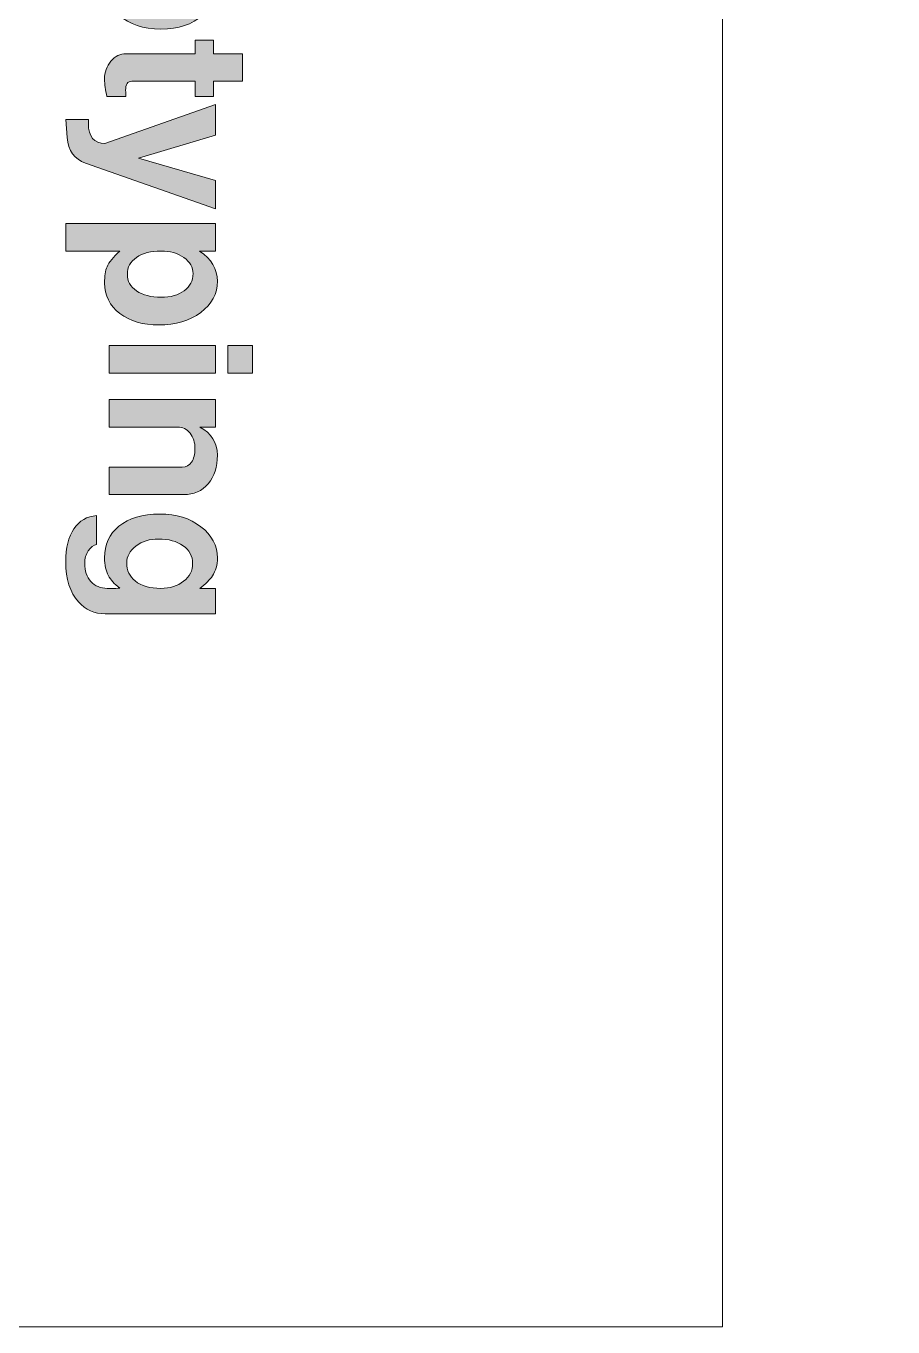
# Model space of a CAD drawing. Header units: inches. Extents: x 0.59 to 7.67, y -3.15 to -0.14.
# Drawn here: x 1.091 to 1.591, y -3.148 to -2.398 of the extents above; entities that cross this region are included whole.
import ezdxf

# ---------------------------------------------------------------- set-up
doc = ezdxf.new("R2010")
doc.units = ezdxf.units.IN
doc.header["$MEASUREMENT"] = 0
doc.layers.add('Layer 1', color=7, linetype='Continuous')

# ---------------------------------------------------------------- blocks, each defined once
blk = doc.blocks.new('block 2')
at = {"layer": 'Layer 1', "color": 240, "lineweight": 5, "true_color": 0xed1f24}
blk.add_lwpolyline([(1.49288, -0.1475), (0.59128, -0.1475), (0.59128, -3.1475), (1.49288, -3.1475)], dxfattribs=at)
blk = doc.blocks.new('block 37')
at = {"layer": 'Layer 1', "true_color": 0xed1f24}
h = blk.add_hatch(color=240, dxfattribs=at)
h.dxf.hatch_style = 2
edge = h.paths.add_edge_path()
edge.add_spline(control_points=[(1.16912, -2.39929), (1.15876, -2.39929), (1.15075, -2.39659), (1.14508, -2.39118), (1.1394, -2.38578), (1.13657, -2.37816), (1.13657, -2.36833), (1.13657, -2.35919), (1.13952, -2.35196), (1.14542, -2.34667), (1.15131, -2.34138), (1.15937, -2.33873), (1.16958, -2.33873), (1.17963, -2.33873), (1.18749, -2.34138), (1.19316, -2.34667), (1.19883, -2.35196), (1.20167, -2.35941), (1.20167, -2.36901), (1.20167, -2.37854), (1.19879, -2.38597), (1.19305, -2.3913), (1.1873, -2.39663), (1.17933, -2.39929), (1.16912, -2.39929)], knot_values=[0, 0, 0, 0, 1, 1, 1, 2, 2, 2, 3, 3, 3, 4, 4, 4, 5, 5, 5, 6, 6, 6, 7, 7, 7, 8, 8, 8, 8], degree=3, periodic=1)
edge = h.paths.add_edge_path()
edge.add_spline(control_points=[(1.16906, -2.38342), (1.17472, -2.38342), (1.17931, -2.38205), (1.18286, -2.37933), (1.1864, -2.37661), (1.18817, -2.37317), (1.18817, -2.36901), (1.18817, -2.36485), (1.18629, -2.36143), (1.18252, -2.35875), (1.17875, -2.35607), (1.17392, -2.35472), (1.16804, -2.35472), (1.16315, -2.35472), (1.15896, -2.35614), (1.1555, -2.35897), (1.15203, -2.36181), (1.1503, -2.36523), (1.1503, -2.36924), (1.1503, -2.3734), (1.15205, -2.3768), (1.15555, -2.37945), (1.15906, -2.38209), (1.16356, -2.38342), (1.16906, -2.38342)], knot_values=[0, 0, 0, 0, 1, 1, 1, 2, 2, 2, 3, 3, 3, 4, 4, 4, 5, 5, 5, 6, 6, 6, 7, 7, 7, 8, 8, 8, 8], degree=3, periodic=1)
h = blk.add_hatch(color=240, dxfattribs=at)
h.dxf.hatch_style = 2
edge = h.paths.add_edge_path()
edge.add_spline(control_points=[(1.13793, -2.43818), (1.13702, -2.43448), (1.13657, -2.43112), (1.13657, -2.42809), (1.13657, -2.42409), (1.1378, -2.42065), (1.14026, -2.41777), (1.14271, -2.4149), (1.14564, -2.41347), (1.14905, -2.41347), (1.14905, -2.41347), (1.18885, -2.41347), (1.18885, -2.41347), (1.18885, -2.41347), (1.18885, -2.40564), (1.18885, -2.40564), (1.18885, -2.40564), (1.1994, -2.40564), (1.1994, -2.40564), (1.1994, -2.40564), (1.1994, -2.41347), (1.1994, -2.41347), (1.1994, -2.41347), (1.21607, -2.41347), (1.21607, -2.41347), (1.21607, -2.41347), (1.21607, -2.42934), (1.21607, -2.42934), (1.21607, -2.42934), (1.1994, -2.42934), (1.1994, -2.42934), (1.1994, -2.42934), (1.1994, -2.43818), (1.1994, -2.43818), (1.1994, -2.43818), (1.18885, -2.43818), (1.18885, -2.43818), (1.18885, -2.43818), (1.18885, -2.42934), (1.18885, -2.42934), (1.18885, -2.42934), (1.15222, -2.42934), (1.15222, -2.42934), (1.14988, -2.42934), (1.14871, -2.43112), (1.14871, -2.43467), (1.14878, -2.43551), (1.14886, -2.43667), (1.14893, -2.43818), (1.14893, -2.43818), (1.13793, -2.43818), (1.13793, -2.43818)], knot_values=[0, 0, 0, 0, 1, 1, 1, 2, 2, 2, 3, 3, 3, 4, 4, 4, 5, 5, 5, 6, 6, 6, 7, 7, 7, 8, 8, 8, 9, 9, 9, 10, 10, 10, 11, 11, 11, 12, 12, 12, 13, 13, 13, 14, 14, 14, 15, 15, 15, 16, 16, 16, 17, 17, 17, 17], degree=3, periodic=1)
h = blk.add_hatch(color=240, dxfattribs=at)
h.dxf.hatch_style = 2
edge = h.paths.add_edge_path()
edge.add_spline(control_points=[(1.20065, -2.50283), (1.20065, -2.50283), (1.12557, -2.47652), (1.12557, -2.47652), (1.11915, -2.47426), (1.11563, -2.46934), (1.11502, -2.46178), (1.11502, -2.46178), (1.11423, -2.45134), (1.11423, -2.45134), (1.11423, -2.45134), (1.12727, -2.45134), (1.12727, -2.45134), (1.12727, -2.45134), (1.12727, -2.45373), (1.12727, -2.45373), (1.12727, -2.46136), (1.13045, -2.46518), (1.1368, -2.46518), (1.1368, -2.46518), (1.20065, -2.44284), (1.20065, -2.44284), (1.20065, -2.44284), (1.20065, -2.46042), (1.20065, -2.46042), (1.20065, -2.46042), (1.15608, -2.47369), (1.15608, -2.47369), (1.15608, -2.47369), (1.20065, -2.4865), (1.20065, -2.4865), (1.20065, -2.4865), (1.20065, -2.50283), (1.20065, -2.50283)], knot_values=[0, 0, 0, 0, 1, 1, 1, 2, 2, 2, 3, 3, 3, 4, 4, 4, 5, 5, 5, 6, 6, 6, 7, 7, 7, 8, 8, 8, 9, 9, 9, 10, 10, 10, 11, 11, 11, 11], degree=3, periodic=1)
h = blk.add_hatch(color=240, dxfattribs=at)
h.dxf.hatch_style = 2
edge = h.paths.add_edge_path()
edge.add_spline(control_points=[(1.16787, -2.56986), (1.1588, -2.56986), (1.15131, -2.56763), (1.14542, -2.56316), (1.13952, -2.5587), (1.13657, -2.55288), (1.13657, -2.5457), (1.13657, -2.54162), (1.13706, -2.53848), (1.13805, -2.53629), (1.13918, -2.53372), (1.1416, -2.53069), (1.1453, -2.52721), (1.1453, -2.52721), (1.11423, -2.52721), (1.11423, -2.52721), (1.11423, -2.52721), (1.11423, -2.51134), (1.11423, -2.51134), (1.11423, -2.51134), (1.20065, -2.51134), (1.20065, -2.51134), (1.20065, -2.51134), (1.20065, -2.52721), (1.20065, -2.52721), (1.20065, -2.52721), (1.19135, -2.52721), (1.19135, -2.52721), (1.19823, -2.53183), (1.20167, -2.53765), (1.20167, -2.54468), (1.20167, -2.55187), (1.19845, -2.55785), (1.19203, -2.56266), (1.1856, -2.56746), (1.17755, -2.56986), (1.16787, -2.56986)], knot_values=[0, 0, 0, 0, 1, 1, 1, 2, 2, 2, 3, 3, 3, 4, 4, 4, 5, 5, 5, 6, 6, 6, 7, 7, 7, 8, 8, 8, 9, 9, 9, 10, 10, 10, 11, 11, 11, 12, 12, 12, 12], degree=3, periodic=1)
edge = h.paths.add_edge_path()
edge.add_spline(control_points=[(1.16923, -2.55387), (1.17475, -2.55387), (1.17919, -2.55262), (1.18256, -2.55012), (1.18592, -2.54763), (1.18761, -2.54434), (1.18761, -2.54026), (1.18761, -2.53663), (1.18585, -2.53355), (1.18233, -2.53101), (1.17882, -2.52848), (1.17441, -2.52721), (1.16912, -2.52721), (1.1633, -2.52721), (1.15861, -2.52844), (1.15506, -2.5309), (1.1515, -2.53336), (1.14973, -2.53659), (1.14973, -2.5406), (1.14973, -2.54453), (1.1515, -2.54772), (1.15506, -2.55018), (1.15861, -2.55264), (1.16334, -2.55387), (1.16923, -2.55387)], knot_values=[0, 0, 0, 0, 1, 1, 1, 2, 2, 2, 3, 3, 3, 4, 4, 4, 5, 5, 5, 6, 6, 6, 7, 7, 7, 8, 8, 8, 8], degree=3, periodic=1)
h = blk.add_hatch(color=240, dxfattribs=at)
h.dxf.hatch_style = 2
h.paths.add_polyline_path([(1.13918, -2.59764), (1.13918, -2.58177), (1.20065, -2.58177), (1.20065, -2.59764)])
h.paths.add_polyline_path([(1.20768, -2.59764), (1.20768, -2.58177), (1.22186, -2.58177), (1.22186, -2.59764)])
h = blk.add_hatch(color=240, dxfattribs=at)
h.dxf.hatch_style = 2
edge = h.paths.add_edge_path()
edge.add_spline(control_points=[(1.13918, -2.66762), (1.13918, -2.66762), (1.13918, -2.65174), (1.13918, -2.65174), (1.13918, -2.65174), (1.18137, -2.65174), (1.18137, -2.65174), (1.18363, -2.65174), (1.18543, -2.6508), (1.18675, -2.64891), (1.18808, -2.64701), (1.18874, -2.64444), (1.18874, -2.64119), (1.18874, -2.63764), (1.18779, -2.63467), (1.18591, -2.63229), (1.18401, -2.62991), (1.18163, -2.62872), (1.17876, -2.62872), (1.17876, -2.62872), (1.13918, -2.62872), (1.13918, -2.62872), (1.13918, -2.62872), (1.13918, -2.61284), (1.13918, -2.61284), (1.13918, -2.61284), (1.20065, -2.61284), (1.20065, -2.61284), (1.20065, -2.61284), (1.20065, -2.62872), (1.20065, -2.62872), (1.20065, -2.62872), (1.19146, -2.62872), (1.19146, -2.62872), (1.19826, -2.63227), (1.20167, -2.63764), (1.20167, -2.64482), (1.20167, -2.65171), (1.19989, -2.65722), (1.19634, -2.66138), (1.19278, -2.66554), (1.1881, -2.66762), (1.18228, -2.66762), (1.18228, -2.66762), (1.13918, -2.66762), (1.13918, -2.66762)], knot_values=[0, 0, 0, 0, 1, 1, 1, 2, 2, 2, 3, 3, 3, 4, 4, 4, 5, 5, 5, 6, 6, 6, 7, 7, 7, 8, 8, 8, 9, 9, 9, 10, 10, 10, 11, 11, 11, 12, 12, 12, 13, 13, 13, 14, 14, 14, 15, 15, 15, 15], degree=3, periodic=1)
h = blk.add_hatch(color=240, dxfattribs=at)
h.dxf.hatch_style = 2
edge = h.paths.add_edge_path()
edge.add_spline(control_points=[(1.13692, -2.73634), (1.13079, -2.73634), (1.12565, -2.73404), (1.12149, -2.72942), (1.11665, -2.72405), (1.11423, -2.71638), (1.11423, -2.7064), (1.11423, -2.69831), (1.1158, -2.69194), (1.11894, -2.68729), (1.12208, -2.68264), (1.12644, -2.68013), (1.13203, -2.67975), (1.13203, -2.67975), (1.13203, -2.6964), (1.13203, -2.6964), (1.13022, -2.69678), (1.12861, -2.69799), (1.12722, -2.70005), (1.12582, -2.7021), (1.12512, -2.70453), (1.12512, -2.70734), (1.12512, -2.7116), (1.12631, -2.71506), (1.12869, -2.71772), (1.13107, -2.72038), (1.13423, -2.72171), (1.13816, -2.72171), (1.14225, -2.72171), (1.14463, -2.72167), (1.1453, -2.7216), (1.14221, -2.71909), (1.14005, -2.7167), (1.13884, -2.71442), (1.13733, -2.71168), (1.13657, -2.70822), (1.13657, -2.70404), (1.13657, -2.69644), (1.13933, -2.6904), (1.14485, -2.68591), (1.15059, -2.6812), (1.15849, -2.67884), (1.16855, -2.67884), (1.17792, -2.67884), (1.18579, -2.68127), (1.19214, -2.68614), (1.19849, -2.69101), (1.20167, -2.69701), (1.20167, -2.70416), (1.20167, -2.70818), (1.20072, -2.71164), (1.19883, -2.71453), (1.19739, -2.71665), (1.19494, -2.71905), (1.19146, -2.72171), (1.19146, -2.72171), (1.20065, -2.72171), (1.20065, -2.72171), (1.20065, -2.72171), (1.20065, -2.73634), (1.20065, -2.73634), (1.20065, -2.73634), (1.13692, -2.73634), (1.13692, -2.73634)], knot_values=[0, 0, 0, 0, 1, 1, 1, 2, 2, 2, 3, 3, 3, 4, 4, 4, 5, 5, 5, 6, 6, 6, 7, 7, 7, 8, 8, 8, 9, 9, 9, 10, 10, 10, 11, 11, 11, 12, 12, 12, 13, 13, 13, 14, 14, 14, 15, 15, 15, 16, 16, 16, 17, 17, 17, 18, 18, 18, 19, 19, 19, 20, 20, 20, 21, 21, 21, 21], degree=3, periodic=1)
edge = h.paths.add_edge_path()
edge.add_spline(control_points=[(1.16901, -2.72171), (1.1743, -2.72171), (1.17868, -2.72035), (1.18216, -2.71763), (1.18564, -2.7149), (1.18738, -2.71147), (1.18738, -2.70731), (1.18738, -2.70307), (1.18555, -2.69967), (1.18188, -2.6971), (1.17821, -2.69453), (1.1735, -2.69324), (1.16776, -2.69324), (1.16254, -2.69324), (1.15818, -2.69459), (1.15466, -2.69727), (1.15114, -2.69995), (1.14939, -2.70323), (1.14939, -2.70708), (1.14939, -2.71132), (1.15101, -2.71476), (1.15426, -2.7174), (1.15782, -2.72028), (1.16273, -2.72171), (1.16901, -2.72171)], knot_values=[0, 0, 0, 0, 1, 1, 1, 2, 2, 2, 3, 3, 3, 4, 4, 4, 5, 5, 5, 6, 6, 6, 7, 7, 7, 8, 8, 8, 8], degree=3, periodic=1)
at = {"layer": 'Layer 1', "lineweight": 0}
for points in [[(1.13918, -2.59764), (1.13918, -2.58177), (1.20065, -2.58177), (1.20065, -2.59764), (1.13918, -2.59764)], [(1.20768, -2.59764), (1.20768, -2.58177), (1.22186, -2.58177), (1.22186, -2.59764), (1.20768, -2.59764)]]:
    blk.add_lwpolyline(points, dxfattribs=at)
for points, knots in [([(1.16912, -2.39929), (1.15876, -2.39929), (1.15075, -2.39659), (1.14508, -2.39118), (1.1394, -2.38578), (1.13657, -2.37816), (1.13657, -2.36833), (1.13657, -2.35919), (1.13952, -2.35196), (1.14542, -2.34667), (1.15131, -2.34138), (1.15937, -2.33873), (1.16958, -2.33873), (1.17963, -2.33873), (1.18749, -2.34138), (1.19316, -2.34667), (1.19883, -2.35196), (1.20167, -2.35941), (1.20167, -2.36901), (1.20167, -2.37854), (1.19879, -2.38597), (1.19305, -2.3913), (1.1873, -2.39663), (1.17933, -2.39929), (1.16912, -2.39929)], [0, 0, 0, 0, 1, 1, 1, 2, 2, 2, 3, 3, 3, 4, 4, 4, 5, 5, 5, 6, 6, 6, 7, 7, 7, 8, 8, 8, 8]), ([(1.13793, -2.43818), (1.13702, -2.43448), (1.13657, -2.43112), (1.13657, -2.42809), (1.13657, -2.42409), (1.1378, -2.42065), (1.14026, -2.41777), (1.14271, -2.4149), (1.14564, -2.41347), (1.14905, -2.41347), (1.14905, -2.41347), (1.18885, -2.41347), (1.18885, -2.41347), (1.18885, -2.41347), (1.18885, -2.40564), (1.18885, -2.40564), (1.18885, -2.40564), (1.1994, -2.40564), (1.1994, -2.40564), (1.1994, -2.40564), (1.1994, -2.41347), (1.1994, -2.41347), (1.1994, -2.41347), (1.21607, -2.41347), (1.21607, -2.41347), (1.21607, -2.41347), (1.21607, -2.42934), (1.21607, -2.42934), (1.21607, -2.42934), (1.1994, -2.42934), (1.1994, -2.42934), (1.1994, -2.42934), (1.1994, -2.43818), (1.1994, -2.43818), (1.1994, -2.43818), (1.18885, -2.43818), (1.18885, -2.43818), (1.18885, -2.43818), (1.18885, -2.42934), (1.18885, -2.42934), (1.18885, -2.42934), (1.15222, -2.42934), (1.15222, -2.42934), (1.14988, -2.42934), (1.14871, -2.43112), (1.14871, -2.43467), (1.14878, -2.43551), (1.14886, -2.43667), (1.14893, -2.43818), (1.14893, -2.43818), (1.13793, -2.43818), (1.13793, -2.43818)], [0, 0, 0, 0, 1, 1, 1, 2, 2, 2, 3, 3, 3, 4, 4, 4, 5, 5, 5, 6, 6, 6, 7, 7, 7, 8, 8, 8, 9, 9, 9, 10, 10, 10, 11, 11, 11, 12, 12, 12, 13, 13, 13, 14, 14, 14, 15, 15, 15, 16, 16, 16, 17, 17, 17, 17]), ([(1.20065, -2.50283), (1.20065, -2.50283), (1.12557, -2.47652), (1.12557, -2.47652), (1.11915, -2.47426), (1.11563, -2.46934), (1.11502, -2.46178), (1.11502, -2.46178), (1.11423, -2.45134), (1.11423, -2.45134), (1.11423, -2.45134), (1.12727, -2.45134), (1.12727, -2.45134), (1.12727, -2.45134), (1.12727, -2.45373), (1.12727, -2.45373), (1.12727, -2.46136), (1.13045, -2.46518), (1.1368, -2.46518), (1.1368, -2.46518), (1.20065, -2.44284), (1.20065, -2.44284), (1.20065, -2.44284), (1.20065, -2.46042), (1.20065, -2.46042), (1.20065, -2.46042), (1.15608, -2.47369), (1.15608, -2.47369), (1.15608, -2.47369), (1.20065, -2.4865), (1.20065, -2.4865), (1.20065, -2.4865), (1.20065, -2.50283), (1.20065, -2.50283)], [0, 0, 0, 0, 1, 1, 1, 2, 2, 2, 3, 3, 3, 4, 4, 4, 5, 5, 5, 6, 6, 6, 7, 7, 7, 8, 8, 8, 9, 9, 9, 10, 10, 10, 11, 11, 11, 11]), ([(1.16787, -2.56986), (1.1588, -2.56986), (1.15131, -2.56763), (1.14542, -2.56316), (1.13952, -2.5587), (1.13657, -2.55288), (1.13657, -2.5457), (1.13657, -2.54162), (1.13706, -2.53848), (1.13805, -2.53629), (1.13918, -2.53372), (1.1416, -2.53069), (1.1453, -2.52721), (1.1453, -2.52721), (1.11423, -2.52721), (1.11423, -2.52721), (1.11423, -2.52721), (1.11423, -2.51134), (1.11423, -2.51134), (1.11423, -2.51134), (1.20065, -2.51134), (1.20065, -2.51134), (1.20065, -2.51134), (1.20065, -2.52721), (1.20065, -2.52721), (1.20065, -2.52721), (1.19135, -2.52721), (1.19135, -2.52721), (1.19823, -2.53183), (1.20167, -2.53765), (1.20167, -2.54468), (1.20167, -2.55187), (1.19845, -2.55785), (1.19203, -2.56266), (1.1856, -2.56746), (1.17755, -2.56986), (1.16787, -2.56986)], [0, 0, 0, 0, 1, 1, 1, 2, 2, 2, 3, 3, 3, 4, 4, 4, 5, 5, 5, 6, 6, 6, 7, 7, 7, 8, 8, 8, 9, 9, 9, 10, 10, 10, 11, 11, 11, 12, 12, 12, 12]), ([(1.16923, -2.55387), (1.17475, -2.55387), (1.17919, -2.55262), (1.18256, -2.55012), (1.18592, -2.54763), (1.18761, -2.54434), (1.18761, -2.54026), (1.18761, -2.53663), (1.18585, -2.53355), (1.18233, -2.53101), (1.17882, -2.52848), (1.17441, -2.52721), (1.16912, -2.52721), (1.1633, -2.52721), (1.15861, -2.52844), (1.15506, -2.5309), (1.1515, -2.53336), (1.14973, -2.53659), (1.14973, -2.5406), (1.14973, -2.54453), (1.1515, -2.54772), (1.15506, -2.55018), (1.15861, -2.55264), (1.16334, -2.55387), (1.16923, -2.55387)], [0, 0, 0, 0, 1, 1, 1, 2, 2, 2, 3, 3, 3, 4, 4, 4, 5, 5, 5, 6, 6, 6, 7, 7, 7, 8, 8, 8, 8]), ([(1.13918, -2.66762), (1.13918, -2.66762), (1.13918, -2.65174), (1.13918, -2.65174), (1.13918, -2.65174), (1.18137, -2.65174), (1.18137, -2.65174), (1.18363, -2.65174), (1.18543, -2.6508), (1.18675, -2.64891), (1.18808, -2.64701), (1.18874, -2.64444), (1.18874, -2.64119), (1.18874, -2.63764), (1.18779, -2.63467), (1.18591, -2.63229), (1.18401, -2.62991), (1.18163, -2.62872), (1.17876, -2.62872), (1.17876, -2.62872), (1.13918, -2.62872), (1.13918, -2.62872), (1.13918, -2.62872), (1.13918, -2.61284), (1.13918, -2.61284), (1.13918, -2.61284), (1.20065, -2.61284), (1.20065, -2.61284), (1.20065, -2.61284), (1.20065, -2.62872), (1.20065, -2.62872), (1.20065, -2.62872), (1.19146, -2.62872), (1.19146, -2.62872), (1.19826, -2.63227), (1.20167, -2.63764), (1.20167, -2.64482), (1.20167, -2.65171), (1.19989, -2.65722), (1.19634, -2.66138), (1.19278, -2.66554), (1.1881, -2.66762), (1.18228, -2.66762), (1.18228, -2.66762), (1.13918, -2.66762), (1.13918, -2.66762)], [0, 0, 0, 0, 1, 1, 1, 2, 2, 2, 3, 3, 3, 4, 4, 4, 5, 5, 5, 6, 6, 6, 7, 7, 7, 8, 8, 8, 9, 9, 9, 10, 10, 10, 11, 11, 11, 12, 12, 12, 13, 13, 13, 14, 14, 14, 15, 15, 15, 15]), ([(1.13692, -2.73634), (1.13079, -2.73634), (1.12565, -2.73404), (1.12149, -2.72942), (1.11665, -2.72405), (1.11423, -2.71638), (1.11423, -2.7064), (1.11423, -2.69831), (1.1158, -2.69194), (1.11894, -2.68729), (1.12208, -2.68264), (1.12644, -2.68013), (1.13203, -2.67975), (1.13203, -2.67975), (1.13203, -2.6964), (1.13203, -2.6964), (1.13022, -2.69678), (1.12861, -2.69799), (1.12722, -2.70005), (1.12582, -2.7021), (1.12512, -2.70453), (1.12512, -2.70734), (1.12512, -2.7116), (1.12631, -2.71506), (1.12869, -2.71772), (1.13107, -2.72038), (1.13423, -2.72171), (1.13816, -2.72171), (1.14225, -2.72171), (1.14463, -2.72167), (1.1453, -2.7216), (1.14221, -2.71909), (1.14005, -2.7167), (1.13884, -2.71442), (1.13733, -2.71168), (1.13657, -2.70822), (1.13657, -2.70404), (1.13657, -2.69644), (1.13933, -2.6904), (1.14485, -2.68591), (1.15059, -2.6812), (1.15849, -2.67884), (1.16855, -2.67884), (1.17792, -2.67884), (1.18579, -2.68127), (1.19214, -2.68614), (1.19849, -2.69101), (1.20167, -2.69701), (1.20167, -2.70416), (1.20167, -2.70818), (1.20072, -2.71164), (1.19883, -2.71453), (1.19739, -2.71665), (1.19494, -2.71905), (1.19146, -2.72171), (1.19146, -2.72171), (1.20065, -2.72171), (1.20065, -2.72171), (1.20065, -2.72171), (1.20065, -2.73634), (1.20065, -2.73634), (1.20065, -2.73634), (1.13692, -2.73634), (1.13692, -2.73634)], [0, 0, 0, 0, 1, 1, 1, 2, 2, 2, 3, 3, 3, 4, 4, 4, 5, 5, 5, 6, 6, 6, 7, 7, 7, 8, 8, 8, 9, 9, 9, 10, 10, 10, 11, 11, 11, 12, 12, 12, 13, 13, 13, 14, 14, 14, 15, 15, 15, 16, 16, 16, 17, 17, 17, 18, 18, 18, 19, 19, 19, 20, 20, 20, 21, 21, 21, 21]), ([(1.16901, -2.72171), (1.1743, -2.72171), (1.17868, -2.72035), (1.18216, -2.71763), (1.18564, -2.7149), (1.18738, -2.71147), (1.18738, -2.70731), (1.18738, -2.70307), (1.18555, -2.69967), (1.18188, -2.6971), (1.17821, -2.69453), (1.1735, -2.69324), (1.16776, -2.69324), (1.16254, -2.69324), (1.15818, -2.69459), (1.15466, -2.69727), (1.15114, -2.69995), (1.14939, -2.70323), (1.14939, -2.70708), (1.14939, -2.71132), (1.15101, -2.71476), (1.15426, -2.7174), (1.15782, -2.72028), (1.16273, -2.72171), (1.16901, -2.72171)], [0, 0, 0, 0, 1, 1, 1, 2, 2, 2, 3, 3, 3, 4, 4, 4, 5, 5, 5, 6, 6, 6, 7, 7, 7, 8, 8, 8, 8])]:
    blk.add_open_spline(points, degree=3, knots=knots, dxfattribs=at)
blk = doc.blocks.new('block 36')
at = {"layer": 'Layer 1'}
blk.add_blockref('block 37', (0, 0), dxfattribs=at)
blk = doc.blocks.new('block 34')
at = {"layer": 'Layer 1'}
blk.add_blockref('block 36', (0, 0), dxfattribs=at)

msp = doc.modelspace()

# ---------------------------------------------------------------- linework, layer by layer
at = {"layer": 'Layer 1', "color": 240, "lineweight": 5, "true_color": 0xed1f24}
msp.add_lwpolyline([(1.49288, -3.1475), (1.49288, -1.81132), (1.6897, -1.81132), (1.6897, -3.1475)], dxfattribs=at)

# ---------------------------------------------------------------- block references
at = {"layer": 'Layer 1'}
for name in ['block 2', 'block 34']:
    msp.add_blockref(name, (0, 0), dxfattribs=at)

doc.saveas('drawing.dxf')
